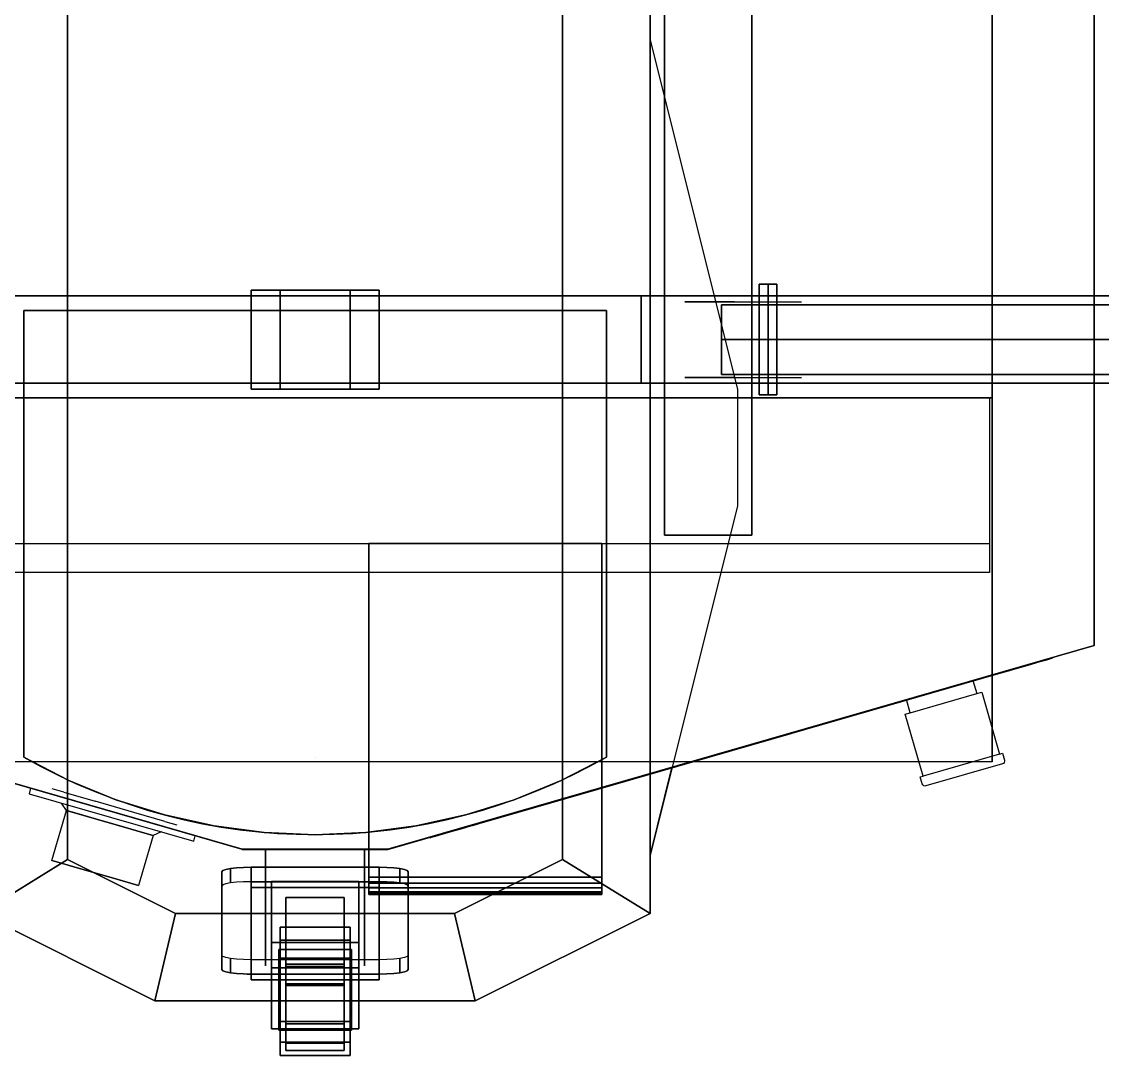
# Model space of a CAD drawing. Extents: x -1 to 971, y -1221 to 74.
# Drawn here: x 384.4 to 755.5, y -1220.8 to -865.8 of the extents above; entities that cross this region are included whole.
import ezdxf

# ---------------------------------------------------------------- set-up
doc = ezdxf.new("R2010")
doc.units = 0
for name, color, linetype in [('PQ_200_2D', 1, 'Continuous'), ('PQ_200_3D', 1, 'Continuous'), ('PQ_204_2D', 7, 'Continuous'), ('PQ_204_3D', 7, 'Continuous'), ('PQ_GREEN_3D', 3, 'Continuous'), ('PQ_WHITE_3D', 7, 'Continuous')]:
    doc.layers.add(name, color=color, linetype=linetype)

msp = doc.modelspace()

# ---------------------------------------------------------------- linework, layer by layer
at = {"layer": 'PQ_200_2D'}
for p, q in [((752.68, -960), (776.99, -960)), ((752.68, -990), (776.99, -990)), ((717.68, -1090.31), (717.68, -1108.65)), ((692.54, -1120), (614.83, -1120)), ((600.18, -1152.1), (607.69, -1122.06))]:
    msp.add_line(p, q, dxfattribs=at)
for points in [[(717.68, -50), (752.68, -50), (752.68, -960)], [(752.68, -990), (752.68, -1080), (510.18, -1150), (460.18, -1150), (217.68, -1080), (217.68, -990)], [(500.18, -1202.1), (540.18, -1202.1), (600.18, -1172.1), (600.18, -1152.1)], [(370.18, -1165.54), (370.18, -1172.1), (430.18, -1202.1), (470.18, -1202.1)], [(500.18, -1202.1), (500.18, -1211.66), (470.18, -1211.66), (470.18, -1202.1)], [(472.68, -1211.66), (472.68, -1212.14), (473.18, -1212.14), (473.18, -1220.78), (497.18, -1220.78), (497.18, -1212.14), (497.68, -1212.15), (497.68, -1211.66)]]:
    msp.add_lwpolyline(points, dxfattribs=at)
msp.add_lwpolyline([(711.05, -1092.02), (712.36, -1096.55), (714.04, -1096.06), (720.18, -1117.32), (721.19, -1117.03), (721.87, -1119.38, -0.414214), (721.15, -1120.68), (694.92, -1128.25, -0.414214), (693.62, -1127.53), (692.94, -1125.18), (693.95, -1124.89), (687.81, -1103.64), (689.49, -1103.15), (688.19, -1098.62)], format="xyb", dxfattribs=at)
at = {"layer": 'PQ_200_3D', "extrusion": (0, -1, 0)}
for centre in [(640.68, 2025.75, 956), (640.68, 2025.75, 994)]:
    msp.add_circle(centre, 3, dxfattribs=at)
at = {"layer": 'PQ_200_3D', "extrusion": (-1, 0, 0)}
msp.add_circle((975, 2025.75, -624.68), 12, dxfattribs=at)
at = {"layer": 'PQ_200_3D'}
msp.add_arc((485.18, -943.69, 1685), 201.26, 240.2076, 299.7924, dxfattribs=at)
for points in [[(252.68, -1120), (252.68, 0), (717.68, 0), (717.68, -1120)], [(252.68, -995, 65), (717.68, -995, 65), (717.68, 0, 65), (252.68, 0, 65)], [(717.68, -1120), (717.68, 0), (717.68, 0, 65), (717.68, -1120, 65)], [(752.68, -1080, 1685), (752.68, -50, 1685), (752.68, -50, 1945), (752.68, -1080, 1945)], [(600.18, -1152.1, 168.34), (600.18, -872.1, 168.34), (600.18, -872.1, 202.34), (600.18, -1152.1, 202.34)], [(630.18, -992.1, 202.34), (630.18, -1032.1, 202.34), (600.18, -1152.1, 202.34), (600.18, -872.1, 202.34)], [(630.18, -992.1, 168.34), (630.18, -1032.1, 168.34), (600.18, -1152.1, 168.34), (600.18, -872.1, 168.34)], [(385.18, -1118.35, 1685), (385.18, -965, 1685), (385.18, -965, 1635), (385.18, -1118.35, 1635)], [(385.18, -965, 1685), (585.18, -965, 1685), (585.18, -965, 1635), (385.18, -965, 1635)], [(585.18, -965, 1685), (585.18, -1118.35, 1685), (585.18, -1118.35, 1635), (585.18, -965, 1635)], [(252.68, -995, 65), (253.68, -995, 60), (716.68, -995, 60), (717.68, -995, 65)], [(253.68, -995, 60), (716.68, -995, 60), (716.68, -1055, 50), (253.68, -1055, 50)], [(217.68, -1080, 1685), (460.18, -1150, 1685), (460.18, -1150, 1945), (217.68, -1080, 1945)], [(752.68, -1080, 1685), (510.18, -1150, 1685), (510.18, -1150, 1945), (752.68, -1080, 1945)], [(460.18, -1150, 1685), (510.18, -1150, 1685), (510.18, -1150, 1945), (460.18, -1150, 1945)]]:
    msp.add_3dface(points, dxfattribs=at)
for points, invisible_edges in [([(217.68, -1080, 1945), (752.68, -1080, 1945), (752.68, -50, 1945), (217.68, -50, 1945)], 1), ([(217.68, -1080, 1685), (752.68, -1080, 1685), (752.68, -50, 1685), (217.68, -50, 1685)], 1), ([(638.08, -956, 2027.25), (637.68, -956, 2025.75), (637.68, -994, 2025.75), (638.08, -994, 2027.25)], 8), ([(637.68, -956, 2025.75), (638.08, -956, 2024.25), (638.08, -994, 2024.25), (637.68, -994, 2025.75)], 2), ([(639.18, -956, 2028.34), (638.08, -956, 2027.25), (638.08, -994, 2027.25), (639.18, -994, 2028.34)], 10), ([(638.08, -956, 2024.25), (639.18, -956, 2023.15), (639.18, -994, 2023.15), (638.08, -994, 2024.25)], 10), ([(640.68, -956, 2028.75), (639.18, -956, 2028.34), (639.18, -994, 2028.34), (640.68, -994, 2028.75)], 2), ([(639.18, -956, 2023.15), (640.68, -956, 2022.75), (640.68, -994, 2022.75), (639.18, -994, 2023.15)], 8), ([(642.18, -956, 2028.34), (640.68, -956, 2028.75), (640.68, -994, 2028.75), (642.18, -994, 2028.34)], 8), ([(640.68, -956, 2022.75), (642.18, -956, 2023.15), (642.18, -994, 2023.15), (640.68, -994, 2022.75)], 2), ([(643.27, -956, 2027.25), (642.18, -956, 2028.34), (642.18, -994, 2028.34), (643.27, -994, 2027.25)], 10), ([(642.18, -956, 2023.15), (643.27, -956, 2024.25), (643.27, -994, 2024.25), (642.18, -994, 2023.15)], 10), ([(643.68, -956, 2025.75), (643.27, -956, 2027.25), (643.27, -994, 2027.25), (643.68, -994, 2025.75)], 2), ([(643.27, -956, 2024.25), (643.68, -956, 2025.75), (643.68, -994, 2025.75), (643.27, -994, 2024.25)], 8), ([(638.08, -961, 2027.25), (637.68, -961, 2025.75), (640.68, -961, 2025.75)], 15), ([(637.68, -961, 2025.75), (638.08, -961, 2024.25), (640.68, -961, 2025.75)], 15), ([(639.18, -961, 2028.34), (638.08, -961, 2027.25), (640.68, -961, 2025.75)], 15), ([(638.08, -961, 2024.25), (639.18, -961, 2023.15), (640.68, -961, 2025.75)], 15), ([(640.68, -961, 2028.75), (639.18, -961, 2028.34), (640.68, -961, 2025.75)], 15), ([(639.18, -961, 2023.15), (640.68, -961, 2022.75), (640.68, -961, 2025.75)], 15), ([(643.68, -961, 2025.75), (643.27, -961, 2027.25), (640.68, -961, 2025.75)], 15), ([(643.27, -961, 2027.25), (642.18, -961, 2028.34), (640.68, -961, 2025.75)], 15), ([(642.18, -961, 2028.34), (640.68, -961, 2028.75), (640.68, -961, 2025.75)], 15), ([(640.68, -961, 2022.75), (642.18, -961, 2023.15), (640.68, -961, 2025.75)], 15), ([(642.18, -961, 2023.15), (643.27, -961, 2024.25), (640.68, -961, 2025.75)], 15), ([(643.27, -961, 2024.25), (643.68, -961, 2025.75), (640.68, -961, 2025.75)], 15), ([(612.18, -962, 1995), (652.18, -962, 1995), (652.18, -962, 2026.8), (629.18, -962, 2026.8)], 4), ([(624.68, -964.61, 2031.75), (624.68, -963, 2025.75), (624.68, -975, 2025.75)], 15), ([(624.68, -963, 2025.75), (624.68, -964.61, 2019.75), (624.68, -975, 2025.75)], 15), ([(624.68, -964.61, 2031.75), (624.68, -963, 2025.75), (758.28, -963, 2025.75), (758.28, -964.61, 2031.75)], 8), ([(624.68, -963, 2025.75), (624.68, -964.61, 2019.75), (758.28, -964.61, 2019.75), (758.28, -963, 2025.75)], 2), ([(624.68, -969, 2036.14), (624.68, -964.61, 2031.75), (624.68, -975, 2025.75)], 15), ([(624.68, -964.61, 2019.75), (624.68, -969, 2015.35), (624.68, -975, 2025.75)], 15), ([(624.68, -969, 2036.14), (624.68, -964.61, 2031.75), (758.28, -964.61, 2031.75), (758.28, -969, 2036.14)], 10), ([(624.68, -964.61, 2019.75), (624.68, -969, 2015.35), (758.28, -969, 2015.35), (758.28, -964.61, 2019.75)], 10), ([(629.18, -962, 2026.8), (631.71, -962, 2031.12), (640.68, -962, 2026.8)], 10), ([(631.71, -962, 2031.12), (635.77, -962, 2034.05), (640.68, -962, 2026.8)], 10), ([(635.77, -962, 2034.05), (640.68, -962, 2035.09), (640.68, -962, 2026.8)], 10), ([(640.68, -962, 2035.09), (645.58, -962, 2034.05), (640.68, -962, 2026.8)], 10), ([(645.58, -962, 2034.05), (649.64, -962, 2031.12), (640.68, -962, 2026.8)], 10), ([(649.64, -962, 2031.12), (652.18, -962, 2026.8), (640.68, -962, 2026.8)], 10), ([(385.18, -965, 1635), (585.18, -965, 1635), (585.18, -1118.35, 1635), (385.18, -1118.35, 1635)], 4), ([(638.08, -967, 2027.25), (637.68, -967, 2025.75), (640.68, -967, 2025.75)], 15), ([(637.68, -967, 2025.75), (638.08, -967, 2024.25), (640.68, -967, 2025.75)], 15), ([(639.18, -967, 2028.34), (638.08, -967, 2027.25), (640.68, -967, 2025.75)], 15), ([(638.08, -967, 2024.25), (639.18, -967, 2023.15), (640.68, -967, 2025.75)], 15), ([(640.68, -967, 2028.75), (639.18, -967, 2028.34), (640.68, -967, 2025.75)], 15), ([(639.18, -967, 2023.15), (640.68, -967, 2022.75), (640.68, -967, 2025.75)], 15), ([(643.68, -967, 2025.75), (643.27, -967, 2027.25), (640.68, -967, 2025.75)], 15), ([(643.27, -967, 2027.25), (642.18, -967, 2028.34), (640.68, -967, 2025.75)], 15), ([(642.18, -967, 2028.34), (640.68, -967, 2028.75), (640.68, -967, 2025.75)], 15), ([(640.68, -967, 2022.75), (642.18, -967, 2023.15), (640.68, -967, 2025.75)], 15), ([(642.18, -967, 2023.15), (643.27, -967, 2024.25), (640.68, -967, 2025.75)], 15), ([(643.27, -967, 2024.25), (643.68, -967, 2025.75), (640.68, -967, 2025.75)], 15), ([(624.68, -975, 2037.75), (624.68, -969, 2036.14), (624.68, -975, 2025.75)], 15), ([(624.68, -969, 2015.35), (624.68, -975, 2013.75), (624.68, -975, 2025.75)], 15), ([(624.68, -975, 2037.75), (624.68, -969, 2036.14), (758.28, -969, 2036.14), (758.28, -975, 2037.75)], 2), ([(624.68, -969, 2015.35), (624.68, -975, 2013.75), (758.28, -975, 2013.75), (758.28, -969, 2015.35)], 8), ([(624.68, -987, 2025.75), (624.68, -985.39, 2031.75), (624.68, -975, 2025.75)], 15), ([(624.68, -985.39, 2031.75), (624.68, -981, 2036.14), (624.68, -975, 2025.75)], 15), ([(624.68, -981, 2036.14), (624.68, -975, 2037.75), (624.68, -975, 2025.75)], 15), ([(624.68, -975, 2013.75), (624.68, -981, 2015.35), (624.68, -975, 2025.75)], 15), ([(624.68, -981, 2015.35), (624.68, -985.39, 2019.75), (624.68, -975, 2025.75)], 15), ([(624.68, -985.39, 2019.75), (624.68, -987, 2025.75), (624.68, -975, 2025.75)], 15), ([(624.68, -981, 2036.14), (624.68, -975, 2037.75), (758.28, -975, 2037.75), (758.28, -981, 2036.14)], 8), ([(624.68, -975, 2013.75), (624.68, -981, 2015.35), (758.28, -981, 2015.35), (758.28, -975, 2013.75)], 2), ([(624.68, -985.39, 2031.75), (624.68, -981, 2036.14), (758.28, -981, 2036.14), (758.28, -985.39, 2031.75)], 10), ([(624.68, -981, 2015.35), (624.68, -985.39, 2019.75), (758.28, -985.39, 2019.75), (758.28, -981, 2015.35)], 10), ([(624.68, -987, 2025.75), (624.68, -985.39, 2031.75), (758.28, -985.39, 2031.75), (758.28, -987, 2025.75)], 2), ([(624.68, -985.39, 2019.75), (624.68, -987, 2025.75), (758.28, -987, 2025.75), (758.28, -985.39, 2019.75)], 8), ([(612.18, -988, 1995), (652.18, -988, 1995), (652.18, -988, 2026.8), (629.18, -988, 2026.8)], 4), ([(629.18, -988, 2026.8), (631.71, -988, 2031.12), (640.68, -988, 2026.8)], 10), ([(631.71, -988, 2031.12), (635.77, -988, 2034.05), (640.68, -988, 2026.8)], 10), ([(635.77, -988, 2034.05), (640.68, -988, 2035.09), (640.68, -988, 2026.8)], 10), ([(640.68, -988, 2035.09), (645.58, -988, 2034.05), (640.68, -988, 2026.8)], 10), ([(645.58, -988, 2034.05), (649.64, -988, 2031.12), (640.68, -988, 2026.8)], 10), ([(649.64, -988, 2031.12), (652.18, -988, 2026.8), (640.68, -988, 2026.8)], 10), ([(253.68, -1045, 51.53), (253.68, -1045), (716.68, -1045), (716.68, -1045, 51.53)], 8), ([(217.68, -1080, 1945), (752.68, -1080, 1945), (510.18, -1150, 1945), (460.18, -1150, 1945)], 1), ([(217.68, -1080, 1685), (752.68, -1080, 1685), (510.18, -1150, 1685), (460.18, -1150, 1685)], 1), ([(720.35, -1089.54, 1919.83), (721.51, -1089.21, 1919.33), (731.11, -1086.43, 1932.99), (727.64, -1087.44, 1934.49)], 10), ([(721.51, -1089.21, 1785.67), (720.35, -1089.54, 1785.17), (727.64, -1087.44, 1770.51), (731.11, -1086.43, 1772.01)], 10), ([(721.51, -1089.21, 1919.33), (722.5, -1088.92, 1918.54), (734.1, -1085.57, 1930.61), (731.11, -1086.43, 1932.99)], 10), ([(722.5, -1088.92, 1786.46), (721.51, -1089.21, 1785.67), (731.11, -1086.43, 1772.01), (734.1, -1085.57, 1774.39)], 10), ([(722.5, -1088.92, 1918.54), (723.26, -1088.7, 1917.5), (736.39, -1084.91, 1927.5), (734.1, -1085.57, 1930.61)], 10), ([(723.26, -1088.7, 1787.5), (722.5, -1088.92, 1786.46), (734.1, -1085.57, 1774.39), (736.39, -1084.91, 1777.5)], 10), ([(723.26, -1088.7, 1917.5), (723.74, -1088.56, 1916.29), (737.83, -1084.49, 1923.88), (736.39, -1084.91, 1927.5)], 10), ([(723.74, -1088.56, 1788.71), (723.26, -1088.7, 1787.5), (736.39, -1084.91, 1777.5), (737.83, -1084.49, 1781.12)], 10), ([(723.74, -1088.56, 1916.29), (723.91, -1088.51, 1915), (738.32, -1084.35, 1920), (737.83, -1084.49, 1923.88)], 10), ([(723.91, -1088.51, 1790), (723.74, -1088.56, 1788.71), (737.83, -1084.49, 1781.12), (738.32, -1084.35, 1785)], 10), ([(723.91, -1088.51, 1790), (738.32, -1084.35, 1785), (738.32, -1084.35, 1920), (723.91, -1088.51, 1915)], 5), ([(539.05, -1141.87, 1935), (543.86, -1140.49, 1920), (719.1, -1089.9, 1920), (723.91, -1088.51, 1935)], 5), ([(539.05, -1141.87, 1770), (543.86, -1140.49, 1785), (719.1, -1089.9, 1785), (723.91, -1088.51, 1770)], 5), ([(719.1, -1089.9, 1920), (720.35, -1089.54, 1919.83), (727.64, -1087.44, 1934.49), (723.91, -1088.51, 1935)], 10), ([(720.35, -1089.54, 1785.17), (719.1, -1089.9, 1785), (723.91, -1088.51, 1770), (727.64, -1087.44, 1770.51)], 10), ([(400.67, -1126.36, 1685), (385.18, -1118.35, 1685), (385.18, -1118.35, 1635), (400.67, -1126.36, 1635)], 8), ([(385.18, -1118.35, 1635), (400.67, -1126.36, 1635), (485.18, -1118.35, 1635)], 10), ([(400.67, -1126.36, 1635), (416.79, -1133.01, 1635), (485.18, -1118.35, 1635)], 10), ([(416.79, -1133.01, 1635), (433.43, -1138.22, 1635), (485.18, -1118.35, 1635)], 10), ([(433.43, -1138.22, 1635), (450.46, -1141.98, 1635), (485.18, -1118.35, 1635)], 10), ([(450.46, -1141.98, 1635), (467.75, -1144.24, 1635), (485.18, -1118.35, 1635)], 10), ([(467.75, -1144.24, 1635), (485.18, -1145, 1635), (485.18, -1118.35, 1635)], 10), ([(485.18, -1145, 1635), (502.6, -1144.24, 1635), (485.18, -1118.35, 1635)], 10), ([(502.6, -1144.24, 1635), (519.89, -1141.98, 1635), (485.18, -1118.35, 1635)], 10), ([(519.89, -1141.98, 1635), (536.92, -1138.22, 1635), (485.18, -1118.35, 1635)], 10), ([(536.92, -1138.22, 1635), (553.56, -1133.01, 1635), (485.18, -1118.35, 1635)], 10), ([(553.56, -1133.01, 1635), (569.69, -1126.36, 1635), (485.18, -1118.35, 1635)], 10), ([(569.69, -1126.36, 1635), (585.18, -1118.35, 1635), (485.18, -1118.35, 1635)], 10), ([(585.18, -1118.35, 1685), (569.69, -1126.36, 1685), (569.69, -1126.36, 1635), (585.18, -1118.35, 1635)], 2), ([(416.79, -1133.01, 1685), (400.67, -1126.36, 1685), (400.67, -1126.36, 1635), (416.79, -1133.01, 1635)], 10), ([(569.69, -1126.36, 1685), (553.56, -1133.01, 1685), (553.56, -1133.01, 1635), (569.69, -1126.36, 1635)], 10), ([(433.43, -1138.22, 1685), (416.79, -1133.01, 1685), (416.79, -1133.01, 1635), (433.43, -1138.22, 1635)], 10), ([(553.56, -1133.01, 1685), (536.92, -1138.22, 1685), (536.92, -1138.22, 1635), (553.56, -1133.01, 1635)], 10), ([(450.46, -1141.98, 1685), (433.43, -1138.22, 1685), (433.43, -1138.22, 1635), (450.46, -1141.98, 1635)], 10), ([(536.92, -1138.22, 1685), (519.89, -1141.98, 1685), (519.89, -1141.98, 1635), (536.92, -1138.22, 1635)], 10), ([(467.75, -1144.24, 1685), (450.46, -1141.98, 1685), (450.46, -1141.98, 1635), (467.75, -1144.24, 1635)], 10), ([(519.89, -1141.98, 1685), (502.6, -1144.24, 1685), (502.6, -1144.24, 1635), (519.89, -1141.98, 1635)], 10), ([(525.13, -1145.89, 1923.88), (524.64, -1146.03, 1920), (539.05, -1141.87, 1915), (539.22, -1141.82, 1916.29)], 10), ([(539.22, -1141.82, 1788.71), (539.05, -1141.87, 1790), (524.64, -1146.03, 1785), (525.13, -1145.89, 1781.12)], 10), ([(524.64, -1146.03, 1785), (539.05, -1141.87, 1790), (539.05, -1141.87, 1915), (524.64, -1146.03, 1920)], 5), ([(526.57, -1145.47, 1927.5), (525.13, -1145.89, 1923.88), (539.22, -1141.82, 1916.29), (539.7, -1141.69, 1917.5)], 10), ([(539.7, -1141.69, 1787.5), (539.22, -1141.82, 1788.71), (525.13, -1145.89, 1781.12), (526.57, -1145.47, 1777.5)], 10), ([(528.86, -1144.81, 1930.61), (526.57, -1145.47, 1927.5), (539.7, -1141.69, 1917.5), (540.46, -1141.47, 1918.54)], 10), ([(540.46, -1141.47, 1786.46), (539.7, -1141.69, 1787.5), (526.57, -1145.47, 1777.5), (528.86, -1144.81, 1774.39)], 10), ([(531.85, -1143.95, 1932.99), (528.86, -1144.81, 1930.61), (540.46, -1141.47, 1918.54), (541.46, -1141.18, 1919.33)], 10), ([(541.46, -1141.18, 1785.67), (540.46, -1141.47, 1786.46), (528.86, -1144.81, 1774.39), (531.85, -1143.95, 1772.01)], 10), ([(535.32, -1142.95, 1934.49), (531.85, -1143.95, 1932.99), (541.46, -1141.18, 1919.33), (542.62, -1140.84, 1919.83)], 10), ([(542.62, -1140.84, 1785.17), (541.46, -1141.18, 1785.67), (531.85, -1143.95, 1772.01), (535.32, -1142.95, 1770.51)], 10), ([(539.05, -1141.87, 1935), (535.32, -1142.95, 1934.49), (542.62, -1140.84, 1919.83), (543.86, -1140.49, 1920)], 10), ([(543.86, -1140.49, 1785), (542.62, -1140.84, 1785.17), (535.32, -1142.95, 1770.51), (539.05, -1141.87, 1770)], 10), ([(485.18, -1145, 1685), (467.75, -1144.24, 1685), (467.75, -1144.24, 1635), (485.18, -1145, 1635)], 2), ([(502.6, -1144.24, 1685), (485.18, -1145, 1685), (485.18, -1145, 1635), (502.6, -1144.24, 1635)], 8), ([(468.18, -1150, 1896), (468.18, -1150, 1920), (468.18, -1178, 1920), (468.18, -1178, 1896)], 4), ([(468.18, -1150, 1698), (468.18, -1150, 1722), (468.18, -1178, 1722), (468.18, -1178, 1698)], 4), ([(502.18, -1150, 1896), (502.18, -1150, 1920), (502.18, -1178, 1920), (502.18, -1178, 1896)], 4), ([(502.18, -1150, 1698), (502.18, -1150, 1722), (502.18, -1178, 1722), (502.18, -1178, 1698)], 4), ([(468.18, -1178, 1920), (468.18, -1184, 1918.39), (468.18, -1178, 1908)], 10), ([(468.18, -1184, 1918.39), (468.18, -1188.39, 1914), (468.18, -1178, 1908)], 10), ([(468.18, -1188.39, 1914), (468.18, -1190, 1908), (468.18, -1178, 1908)], 10), ([(468.18, -1190, 1908), (468.18, -1188.39, 1902), (468.18, -1178, 1908)], 10), ([(468.18, -1188.39, 1902), (468.18, -1184, 1897.61), (468.18, -1178, 1908)], 10), ([(468.18, -1184, 1897.61), (468.18, -1178, 1896), (468.18, -1178, 1908)], 10), ([(468.18, -1178, 1722), (468.18, -1184, 1720.39), (468.18, -1178, 1710)], 10), ([(468.18, -1184, 1720.39), (468.18, -1188.39, 1716), (468.18, -1178, 1710)], 10), ([(468.18, -1188.39, 1716), (468.18, -1190, 1710), (468.18, -1178, 1710)], 10), ([(468.18, -1190, 1710), (468.18, -1188.39, 1704), (468.18, -1178, 1710)], 10), ([(468.18, -1188.39, 1704), (468.18, -1184, 1699.61), (468.18, -1178, 1710)], 10), ([(468.18, -1184, 1699.61), (468.18, -1178, 1698), (468.18, -1178, 1710)], 10), ([(502.18, -1178, 1920), (502.18, -1184, 1918.39), (502.18, -1178, 1908)], 10), ([(502.18, -1184, 1918.39), (502.18, -1188.39, 1914), (502.18, -1178, 1908)], 10), ([(502.18, -1188.39, 1914), (502.18, -1190, 1908), (502.18, -1178, 1908)], 10), ([(502.18, -1190, 1908), (502.18, -1188.39, 1902), (502.18, -1178, 1908)], 10), ([(502.18, -1188.39, 1902), (502.18, -1184, 1897.61), (502.18, -1178, 1908)], 10), ([(502.18, -1184, 1897.61), (502.18, -1178, 1896), (502.18, -1178, 1908)], 10), ([(502.18, -1178, 1722), (502.18, -1184, 1720.39), (502.18, -1178, 1710)], 10), ([(502.18, -1184, 1720.39), (502.18, -1188.39, 1716), (502.18, -1178, 1710)], 10), ([(502.18, -1188.39, 1716), (502.18, -1190, 1710), (502.18, -1178, 1710)], 10), ([(502.18, -1190, 1710), (502.18, -1188.39, 1704), (502.18, -1178, 1710)], 10), ([(502.18, -1188.39, 1704), (502.18, -1184, 1699.61), (502.18, -1178, 1710)], 10), ([(502.18, -1184, 1699.61), (502.18, -1178, 1698), (502.18, -1178, 1710)], 10)]:
    msp.add_3dface(points, dxfattribs=dict(at, invisible_edges=invisible_edges))
at = {"layer": 'PQ_204_2D'}
for p, q in [((463.18, -960), (332.68, -960)), ((497.18, -960), (637.68, -960)), ((597.18, -960), (597.18, -990)), ((643.68, -960), (752.68, -960)), ((463.18, -990), (332.68, -990)), ((497.18, -990), (637.68, -990)), ((643.68, -990), (752.68, -990)), ((689.49, -1103.15), (712.36, -1096.55)), ((720.18, -1117.32), (693.95, -1124.89)), ((600.18, -1152.1), (600.18, -1124.02)), ((570.18, -1153.56), (570.18, -1132.89)), ((399.81, -1136.7), (429.57, -1145.29)), ((468.18, -1190), (468.18, -1150)), ((502.18, -1150.1), (502.18, -1190)), ((533.09, -1172.1), (570.18, -1153.56)), ((409.73, -1158.16), (437.26, -1172.1)), ((517.18, -1165.54), (546.22, -1165.54)), ((437.26, -1172.1), (453.18, -1172.05)), ((517.18, -1172.05), (533.09, -1172.1)), ((470.18, -1190.74), (500.18, -1190.74))]:
    msp.add_line(p, q, dxfattribs=at)
for points in [[(643.68, -963), (643.68, -956), (637.68, -956), (637.68, -963)], [(497.18, -958), (507.18, -958), (507.18, -960)], [(497.18, -992), (507.18, -992), (507.18, -990)], [(637.68, -987), (637.68, -994), (643.68, -994), (643.68, -987)], [(387.52, -1129.03), (386.97, -1130.95), (443.5, -1147.27), (444.05, -1145.35)], [(432.33, -1144.04), (429.57, -1145.29), (424.61, -1162.45), (394.85, -1153.86), (399.81, -1136.7), (398.13, -1134.17)], [(468.18, -1156.19), (463.18, -1156.19), (460.59, -1156.24), (458.18, -1156.39), (456.11, -1156.63), (454.52, -1156.94), (453.52, -1157.31), (453.18, -1157.7), (453.18, -1191.34), (453.52, -1191.74), (454.52, -1192.1), (456.11, -1192.41), (458.18, -1192.65), (460.59, -1192.8), (461.88, -1192.83), (463.18, -1192.86)], [(463.18, -1156.19), (463.18, -1194.83), (470.18, -1194.83)], [(507.18, -1156.19), (507.18, -1194.83), (500.18, -1194.83)], [(502.18, -1156.19), (507.18, -1156.19), (509.76, -1156.24), (512.18, -1156.39), (514.25, -1156.63), (515.84, -1156.94), (516.84, -1157.31), (517.18, -1157.7), (517.18, -1191.34), (516.84, -1191.74), (515.84, -1192.1), (514.25, -1192.41), (512.18, -1192.65), (509.76, -1192.8), (508.47, -1192.83), (507.18, -1192.86)], [(470.18, -1202.1), (470.18, -1161.08), (500.18, -1161.08), (500.18, -1202.1)]]:
    msp.add_lwpolyline(points, dxfattribs=at)
for points in [[(463.18, -958), (497.18, -958), (497.18, -992), (463.18, -992)], [(624.68, -963), (758.28, -963), (758.28, -987), (624.68, -987)]]:
    msp.add_lwpolyline(points, close=True, dxfattribs=at)
at = {"layer": 'PQ_204_3D', "extrusion": (0.277336, -0.960773, 0)}
for p, q in [((612.24, -1120.64, 1685), (612.24, -1120.64, 1720)), ((510.2, -1150.1, 1735), (597.83, -1124.8, 1735))]:
    msp.add_line(p, q, dxfattribs=at)
at = {"layer": 'PQ_204_3D', "extrusion": (-0.277336, -0.960773, 0)}
for p, q in [((460.15, -1150.1, 1735), (372.53, -1124.8, 1735)), ((460.18, -1150.1, 1735), (510.18, -1150.1, 1735))]:
    msp.add_line(p, q, dxfattribs=at)
at = {"layer": 'PQ_204_3D', "extrusion": (0.277336, -0.960773, 4.902e-15)}
msp.add_arc((262.43, 1720, 1246.48), 15, 0, 90, dxfattribs=at)
at = {"layer": 'PQ_204_3D'}
for points in [[(503.68, -1161.66, 23.92), (503.68, -1045, 49.45), (583.68, -1045, 49.45), (583.68, -1161.66, 23.92)], [(503.68, -1045, 49.45), (503.68, -1045, 19.59), (583.68, -1045, 19.59), (583.68, -1045, 49.45)], [(503.68, -1045, 19.59), (503.68, -1159.54, 8.51), (583.68, -1159.54, 8.51), (583.68, -1045, 19.59)], [(503.68, -1165, 13), (503.68, -1165.54, 18.56), (583.68, -1165.54, 18.56), (583.68, -1165, 13)]]:
    msp.add_3dface(points, dxfattribs=at)
for points, invisible_edges in [([(503.68, -1045, 49.45), (503.68, -1045, 19.59), (503.68, -1159.54, 8.51), (503.68, -1161.66, 23.92)], 4), ([(583.68, -1045, 49.45), (583.68, -1045, 19.59), (583.68, -1159.54, 8.51), (583.68, -1161.66, 23.92)], 4), ([(394.87, -1129.24, 1828.82), (399.81, -1136.7, 1828.82), (402.65, -1137.52, 1819.71), (398.96, -1130.42, 1815.71)], 5), ([(402.65, -1137.52, 1837.92), (398.96, -1130.42, 1841.93), (394.87, -1129.24, 1828.82), (399.81, -1136.7, 1828.82)], 5), ([(402.65, -1137.52, 1819.71), (398.96, -1130.42, 1815.71), (409.67, -1133.51, 1807.61), (410.09, -1139.67, 1814.09)], 5), ([(409.67, -1133.51, 1850.03), (410.09, -1139.67, 1843.55), (402.65, -1137.52, 1837.92), (398.96, -1130.42, 1841.93)], 5), ([(409.67, -1133.51, 1807.61), (410.09, -1139.67, 1814.09), (419.29, -1142.32, 1814.09), (422.92, -1137.34, 1807.61)], 5), ([(409.67, -1133.51, 1850.03), (422.92, -1137.34, 1850.03), (419.29, -1142.32, 1843.55), (410.09, -1139.67, 1843.55)], 11), ([(399.81, -1136.7, 1828.82), (394.85, -1153.86, 1828.82), (397.7, -1154.68, 1819.71), (402.65, -1137.52, 1819.71)], 5), ([(397.7, -1154.68, 1837.92), (402.65, -1137.52, 1837.92), (399.81, -1136.7, 1828.82), (394.85, -1153.86, 1828.82)], 5), ([(397.7, -1154.68, 1819.71), (402.65, -1137.52, 1819.71), (410.09, -1139.67, 1814.09), (405.14, -1156.83, 1814.09)], 5), ([(410.09, -1139.67, 1843.55), (405.14, -1156.83, 1843.55), (397.7, -1154.68, 1837.92), (402.65, -1137.52, 1837.92)], 5), ([(399.81, -1136.7, 1828.82), (410.09, -1139.67, 1814.09), (402.65, -1137.52, 1819.71), (399.81, -1136.7, 1828.82)], 9), ([(419.29, -1142.32, 1814.09), (402.65, -1137.52, 1837.92), (399.81, -1136.7, 1828.82), (410.09, -1139.67, 1814.09)], 5), ([(410.09, -1139.67, 1843.55), (426.73, -1144.47, 1819.71), (419.29, -1142.32, 1814.09), (402.65, -1137.52, 1837.92)], 5), ([(426.73, -1144.47, 1819.71), (433.63, -1140.43, 1815.71), (422.92, -1137.34, 1807.61), (419.29, -1142.32, 1814.09)], 5), ([(422.92, -1137.34, 1850.03), (419.29, -1142.32, 1843.55), (426.73, -1144.47, 1837.92), (433.63, -1140.43, 1841.93)], 5), ([(410.09, -1139.67, 1814.09), (405.14, -1156.83, 1814.09), (414.33, -1159.49, 1814.09), (419.29, -1142.32, 1814.09)], 5), ([(410.09, -1139.67, 1843.55), (419.29, -1142.32, 1843.55), (414.33, -1159.49, 1843.55), (405.14, -1156.83, 1843.55)], 10), ([(410.09, -1139.67, 1843.55), (419.29, -1142.32, 1843.55), (429.57, -1145.29, 1828.82), (426.73, -1144.47, 1819.71)], 10), ([(421.77, -1161.63, 1819.71), (426.73, -1144.47, 1819.71), (419.29, -1142.32, 1814.09), (414.33, -1159.49, 1814.09)], 5), ([(419.29, -1142.32, 1843.55), (414.33, -1159.49, 1843.55), (421.77, -1161.63, 1837.92), (426.73, -1144.47, 1837.92)], 5), ([(419.29, -1142.32, 1843.55), (426.73, -1144.47, 1837.92), (429.57, -1145.29, 1828.82)], 12), ([(437.72, -1141.61, 1828.82), (429.57, -1145.29, 1828.82), (426.73, -1144.47, 1819.71), (433.63, -1140.43, 1815.71)], 5), ([(426.73, -1144.47, 1837.92), (433.63, -1140.43, 1841.93), (437.72, -1141.61, 1828.82), (429.57, -1145.29, 1828.82)], 5), ([(429.57, -1145.29, 1828.82), (424.61, -1162.45, 1828.82), (421.77, -1161.63, 1819.71), (426.73, -1144.47, 1819.71)], 5), ([(421.77, -1161.63, 1837.92), (426.73, -1144.47, 1837.92), (429.57, -1145.29, 1828.82), (424.61, -1162.45, 1828.82)], 5), ([(394.85, -1153.86, 1828.82), (405.14, -1156.83, 1814.09), (397.7, -1154.68, 1819.71), (394.85, -1153.86, 1828.82)], 9), ([(414.33, -1159.49, 1814.09), (397.7, -1154.68, 1837.92), (394.85, -1153.86, 1828.82), (405.14, -1156.83, 1814.09)], 5), ([(405.14, -1156.83, 1843.55), (421.77, -1161.63, 1819.71), (414.33, -1159.49, 1814.09), (397.7, -1154.68, 1837.92)], 5), ([(405.14, -1156.83, 1843.55), (414.33, -1159.49, 1843.55), (424.61, -1162.45, 1828.82), (421.77, -1161.63, 1819.71)], 10), ([(414.33, -1159.49, 1843.55), (421.77, -1161.63, 1837.92), (424.61, -1162.45, 1828.82)], 12), ([(503.68, -1159.54, 8.51), (503.68, -1160.85, 8.55), (583.68, -1160.85, 8.55), (583.68, -1159.54, 8.51)], 2), ([(503.68, -1161.66, 23.92), (503.68, -1162.79, 23.52), (503.68, -1160.85, 8.55), (503.68, -1159.54, 8.51)], 10), ([(503.68, -1160.85, 8.55), (503.68, -1162.09, 8.93), (583.68, -1162.09, 8.93), (583.68, -1160.85, 8.55)], 10), ([(503.68, -1162.79, 23.52), (503.68, -1163.79, 22.86), (503.68, -1162.09, 8.93), (503.68, -1160.85, 8.55)], 10), ([(583.68, -1161.66, 23.92), (583.68, -1162.79, 23.52), (583.68, -1160.85, 8.55), (583.68, -1159.54, 8.51)], 10), ([(583.68, -1162.79, 23.52), (583.68, -1163.79, 22.86), (583.68, -1162.09, 8.93), (583.68, -1160.85, 8.55)], 10), ([(503.68, -1162.79, 23.52), (503.68, -1161.66, 23.92), (583.68, -1161.66, 23.92), (583.68, -1162.79, 23.52)], 8), ([(503.68, -1162.09, 8.93), (503.68, -1163.2, 9.62), (583.68, -1163.2, 9.62), (583.68, -1162.09, 8.93)], 8), ([(503.68, -1163.79, 22.86), (503.68, -1164.61, 21.97), (503.68, -1163.2, 9.62), (503.68, -1162.09, 8.93)], 10), ([(503.68, -1163.79, 22.86), (503.68, -1162.79, 23.52), (583.68, -1162.79, 23.52), (583.68, -1163.79, 22.86)], 10), ([(503.68, -1163.2, 9.62), (503.68, -1164.09, 10.58), (583.68, -1164.09, 10.58), (583.68, -1163.2, 9.62)], 2), ([(503.68, -1164.61, 21.97), (503.68, -1165.19, 20.92), (503.68, -1164.09, 10.58), (503.68, -1163.2, 9.62)], 10), ([(503.68, -1164.61, 21.97), (503.68, -1163.79, 22.86), (583.68, -1163.79, 22.86), (583.68, -1164.61, 21.97)], 2), ([(503.68, -1164.09, 10.58), (503.68, -1164.71, 11.73), (583.68, -1164.71, 11.73), (583.68, -1164.09, 10.58)], 10), ([(503.68, -1165.19, 20.92), (503.68, -1165.51, 19.76), (503.68, -1164.71, 11.73), (503.68, -1164.09, 10.58)], 10), ([(503.68, -1165.19, 20.92), (503.68, -1164.61, 21.97), (583.68, -1164.61, 21.97), (583.68, -1165.19, 20.92)], 8), ([(503.68, -1164.71, 11.73), (503.68, -1165, 13), (583.68, -1165, 13), (583.68, -1164.71, 11.73)], 8), ([(503.68, -1165.51, 19.76), (503.68, -1165.54, 18.56), (503.68, -1165, 13), (503.68, -1164.71, 11.73)], 8), ([(583.68, -1163.79, 22.86), (583.68, -1164.61, 21.97), (583.68, -1163.2, 9.62), (583.68, -1162.09, 8.93)], 10), ([(583.68, -1164.61, 21.97), (583.68, -1165.19, 20.92), (583.68, -1164.09, 10.58), (583.68, -1163.2, 9.62)], 10), ([(583.68, -1165.19, 20.92), (583.68, -1165.51, 19.76), (583.68, -1164.71, 11.73), (583.68, -1164.09, 10.58)], 10), ([(583.68, -1165.51, 19.76), (583.68, -1165.54, 18.56), (583.68, -1165, 13), (583.68, -1164.71, 11.73)], 8), ([(503.68, -1165.51, 19.76), (503.68, -1165.19, 20.92), (583.68, -1165.19, 20.92), (583.68, -1165.51, 19.76)], 10), ([(503.68, -1165.54, 18.56), (503.68, -1165.51, 19.76), (583.68, -1165.51, 19.76), (583.68, -1165.54, 18.56)], 2)]:
    msp.add_3dface(points, dxfattribs=dict(at, invisible_edges=invisible_edges))
at = {"layer": 'PQ_GREEN_3D'}
msp.add_3dface([(552.52, -1137.98, 1913.45), (648.6, -1110.25, 1913.45), (648.6, -1110.25, 1883.45), (552.52, -1137.98, 1883.45)], dxfattribs=at)
at = {"layer": 'PQ_WHITE_3D'}
for points, invisible_edges in [([(543.83, -1140.39, 1920), (719.08, -1089.8, 1920), (719.08, -1089.8, 1785), (543.83, -1140.39, 1785)], 10), ([(719.08, -1089.8, 1785), (720.32, -1089.44, 1785.17), (720.32, -1089.44, 1919.83), (719.08, -1089.8, 1920)], 10), ([(720.32, -1089.44, 1785.17), (721.48, -1089.11, 1785.67), (721.48, -1089.11, 1919.33), (720.32, -1089.44, 1919.83)], 10), ([(721.48, -1089.11, 1785.67), (722.47, -1088.82, 1786.46), (722.47, -1088.82, 1918.54), (721.48, -1089.11, 1919.33)], 10), ([(722.47, -1088.82, 1786.46), (723.24, -1088.6, 1787.5), (723.24, -1088.6, 1917.5), (722.47, -1088.82, 1918.54)], 10), ([(723.24, -1088.6, 1787.5), (723.72, -1088.46, 1788.71), (723.72, -1088.46, 1916.29), (723.24, -1088.6, 1917.5)], 10), ([(723.72, -1088.46, 1788.71), (723.88, -1088.42, 1790), (723.88, -1088.42, 1915), (723.72, -1088.46, 1916.29)], 8), ([(539.19, -1141.73, 1916.29), (539.03, -1141.78, 1915), (539.03, -1141.78, 1790), (539.19, -1141.73, 1788.71)], 8), ([(539.67, -1141.59, 1917.5), (539.19, -1141.73, 1916.29), (539.19, -1141.73, 1788.71), (539.67, -1141.59, 1787.5)], 10), ([(540.43, -1141.37, 1918.54), (539.67, -1141.59, 1917.5), (539.67, -1141.59, 1787.5), (540.43, -1141.37, 1786.46)], 10), ([(541.43, -1141.08, 1919.33), (540.43, -1141.37, 1918.54), (540.43, -1141.37, 1786.46), (541.43, -1141.08, 1785.67)], 10), ([(542.59, -1140.75, 1919.83), (541.43, -1141.08, 1919.33), (541.43, -1141.08, 1785.67), (542.59, -1140.75, 1785.17)], 10), ([(543.83, -1140.39, 1920), (542.59, -1140.75, 1919.83), (542.59, -1140.75, 1785.17), (543.83, -1140.39, 1785)], 10), ([(453.52, -1157.31, 1633.58), (453.18, -1157.7, 1631.03), (517.18, -1157.7, 1631.03), (516.84, -1157.31, 1633.58)], 10), ([(453.18, -1157.7, 1631.03), (453.52, -1157.31, 1633.58), (453.52, -1162.25, 1634.34), (453.18, -1162.64, 1631.78)], 2), ([(454.52, -1156.94, 1635.97), (453.52, -1157.31, 1633.58), (516.84, -1157.31, 1633.58), (515.84, -1156.94, 1635.97)], 10), ([(453.52, -1157.31, 1633.58), (454.52, -1156.94, 1635.97), (454.52, -1161.89, 1636.72), (453.52, -1162.25, 1634.34)], 10), ([(456.11, -1156.63, 1638.02), (454.52, -1156.94, 1635.97), (515.84, -1156.94, 1635.97), (514.25, -1156.63, 1638.02)], 10), ([(454.52, -1156.94, 1635.97), (456.11, -1156.63, 1638.02), (456.11, -1161.57, 1638.77), (454.52, -1161.89, 1636.72)], 8), ([(458.18, -1156.39, 1639.59), (456.11, -1156.63, 1638.02), (514.25, -1156.63, 1638.02), (512.18, -1156.39, 1639.59)], 10), ([(456.11, -1156.63, 1638.02), (458.18, -1156.39, 1639.59), (458.18, -1161.33, 1640.34), (456.11, -1161.57, 1638.77)], 2), ([(460.59, -1156.24, 1640.57), (458.18, -1156.39, 1639.59), (512.18, -1156.39, 1639.59), (509.76, -1156.24, 1640.57)], 10), ([(458.18, -1156.39, 1639.59), (460.59, -1156.24, 1640.57), (460.59, -1161.18, 1641.33), (458.18, -1161.33, 1640.34)], 10), ([(463.18, -1156.19, 1640.91), (460.59, -1156.24, 1640.57), (509.76, -1156.24, 1640.57), (507.18, -1156.19, 1640.91)], 2), ([(460.59, -1156.24, 1640.57), (463.18, -1156.19, 1640.91), (463.18, -1161.13, 1641.67), (460.59, -1161.18, 1641.33)], 8), ([(507.18, -1156.19, 1640.91), (509.76, -1156.24, 1640.57), (509.76, -1161.18, 1641.33), (507.18, -1161.13, 1641.67)], 2), ([(509.76, -1156.24, 1640.57), (512.18, -1156.39, 1639.59), (512.18, -1161.33, 1640.34), (509.76, -1161.18, 1641.33)], 10), ([(512.18, -1156.39, 1639.59), (514.25, -1156.63, 1638.02), (514.25, -1161.57, 1638.77), (512.18, -1161.33, 1640.34)], 8), ([(514.25, -1156.63, 1638.02), (515.84, -1156.94, 1635.97), (515.84, -1161.89, 1636.72), (514.25, -1161.57, 1638.77)], 2), ([(515.84, -1156.94, 1635.97), (516.84, -1157.31, 1633.58), (516.84, -1162.25, 1634.34), (515.84, -1161.89, 1636.72)], 10), ([(516.84, -1157.31, 1633.58), (517.18, -1157.7, 1631.03), (517.18, -1162.64, 1631.78), (516.84, -1162.25, 1634.34)], 8), ([(453.18, -1186.4, 1443.21), (517.18, -1186.4, 1443.21), (517.18, -1157.7, 1631.03), (453.18, -1157.7, 1631.03)], 5), ([(458.18, -1161.33, 1640.34), (456.11, -1161.57, 1638.77), (514.25, -1161.57, 1638.77), (512.18, -1161.33, 1640.34)], 10), ([(460.59, -1161.18, 1641.33), (458.18, -1161.33, 1640.34), (512.18, -1161.33, 1640.34), (509.76, -1161.18, 1641.33)], 10), ([(463.18, -1161.13, 1641.67), (460.59, -1161.18, 1641.33), (509.76, -1161.18, 1641.33), (507.18, -1161.13, 1641.67)], 2), ([(453.52, -1162.25, 1634.34), (453.18, -1162.64, 1631.78), (517.18, -1162.64, 1631.78), (516.84, -1162.25, 1634.34)], 10), ([(453.18, -1191.34, 1443.96), (517.18, -1191.34, 1443.96), (517.18, -1162.64, 1631.78), (453.18, -1162.64, 1631.78)], 5), ([(454.52, -1161.89, 1636.72), (453.52, -1162.25, 1634.34), (516.84, -1162.25, 1634.34), (515.84, -1161.89, 1636.72)], 10), ([(456.11, -1161.57, 1638.77), (454.52, -1161.89, 1636.72), (515.84, -1161.89, 1636.72), (514.25, -1161.57, 1638.77)], 10), ([(453.52, -1186.79, 1440.65), (453.18, -1186.4, 1443.21), (517.18, -1186.4, 1443.21), (516.84, -1186.79, 1440.65)], 10), ([(453.52, -1186.79, 1440.65), (453.18, -1186.4, 1443.21), (453.18, -1191.34, 1443.96), (453.52, -1191.74, 1441.4)], 8), ([(454.52, -1187.16, 1438.26), (453.52, -1186.79, 1440.65), (516.84, -1186.79, 1440.65), (515.84, -1187.16, 1438.26)], 10), ([(454.52, -1187.16, 1438.26), (453.52, -1186.79, 1440.65), (453.52, -1191.74, 1441.4), (454.52, -1192.1, 1439.02)], 10), ([(456.11, -1187.47, 1436.22), (454.52, -1187.16, 1438.26), (515.84, -1187.16, 1438.26), (514.25, -1187.47, 1436.22)], 10), ([(456.11, -1187.47, 1436.22), (454.52, -1187.16, 1438.26), (454.52, -1192.1, 1439.02), (456.11, -1192.41, 1436.97)], 2), ([(515.84, -1187.16, 1438.26), (514.25, -1187.47, 1436.22), (514.25, -1192.41, 1436.97), (515.84, -1192.1, 1439.02)], 8), ([(516.84, -1186.79, 1440.65), (515.84, -1187.16, 1438.26), (515.84, -1192.1, 1439.02), (516.84, -1191.74, 1441.4)], 10), ([(517.18, -1186.4, 1443.21), (516.84, -1186.79, 1440.65), (516.84, -1191.74, 1441.4), (517.18, -1191.34, 1443.96)], 2), ([(458.18, -1187.71, 1434.65), (456.11, -1187.47, 1436.22), (514.25, -1187.47, 1436.22), (512.18, -1187.71, 1434.65)], 10), ([(458.18, -1187.71, 1434.65), (456.11, -1187.47, 1436.22), (456.11, -1192.41, 1436.97), (458.18, -1192.65, 1435.4)], 8), ([(460.59, -1187.86, 1433.66), (458.18, -1187.71, 1434.65), (512.18, -1187.71, 1434.65), (509.76, -1187.86, 1433.66)], 10), ([(460.59, -1187.86, 1433.66), (458.18, -1187.71, 1434.65), (458.18, -1192.65, 1435.4), (460.59, -1192.8, 1434.41)], 10), ([(463.18, -1187.91, 1433.32), (460.59, -1187.86, 1433.66), (509.76, -1187.86, 1433.66), (507.18, -1187.91, 1433.32)], 2), ([(463.18, -1187.91, 1433.32), (460.59, -1187.86, 1433.66), (460.59, -1192.8, 1434.41), (463.18, -1192.86, 1434.08)], 2), ([(509.76, -1187.86, 1433.66), (507.18, -1187.91, 1433.32), (507.18, -1192.86, 1434.08), (509.76, -1192.8, 1434.41)], 8), ([(512.18, -1187.71, 1434.65), (509.76, -1187.86, 1433.66), (509.76, -1192.8, 1434.41), (512.18, -1192.65, 1435.4)], 10), ([(514.25, -1187.47, 1436.22), (512.18, -1187.71, 1434.65), (512.18, -1192.65, 1435.4), (514.25, -1192.41, 1436.97)], 2), ([(453.52, -1191.74, 1441.4), (453.18, -1191.34, 1443.96), (517.18, -1191.34, 1443.96), (516.84, -1191.74, 1441.4)], 10), ([(454.52, -1192.1, 1439.02), (453.52, -1191.74, 1441.4), (516.84, -1191.74, 1441.4), (515.84, -1192.1, 1439.02)], 10), ([(456.11, -1192.41, 1436.97), (454.52, -1192.1, 1439.02), (515.84, -1192.1, 1439.02), (514.25, -1192.41, 1436.97)], 10), ([(458.18, -1192.65, 1435.4), (456.11, -1192.41, 1436.97), (514.25, -1192.41, 1436.97), (512.18, -1192.65, 1435.4)], 10), ([(460.59, -1192.8, 1434.41), (458.18, -1192.65, 1435.4), (512.18, -1192.65, 1435.4), (509.76, -1192.8, 1434.41)], 10), ([(463.18, -1192.86, 1434.08), (460.59, -1192.8, 1434.41), (509.76, -1192.8, 1434.41), (507.18, -1192.86, 1434.08)], 2)]:
    msp.add_3dface(points, dxfattribs=dict(at, invisible_edges=invisible_edges))
for points in [[(463.18, -1156.19, 1640.91), (507.18, -1156.19, 1640.91), (507.18, -1161.13, 1641.67), (463.18, -1161.13, 1641.67)], [(453.18, -1186.4, 1443.21), (453.18, -1157.7, 1631.03), (453.18, -1162.64, 1631.78), (453.18, -1191.34, 1443.96)], [(517.18, -1157.7, 1631.03), (517.18, -1186.4, 1443.21), (517.18, -1191.34, 1443.96), (517.18, -1162.64, 1631.78)], [(507.18, -1187.91, 1433.32), (463.18, -1187.91, 1433.32), (463.18, -1192.86, 1434.08), (507.18, -1192.86, 1434.08)]]:
    msp.add_3dface(points, dxfattribs=at)

# ---------------------------------------------------------------- meshes
at = {"layer": 'PQ_200_3D'}
mesh = msp.add_polyface(dxfattribs=at)
corners = [(370.18, -1172.1, 160.34), (400.18, -1153.56, 160.34), (400.18, -632.1, 160.34), (370.18, -632.1, 160.34), (370.18, -1172.1, 210.34), (400.18, -1153.56, 210.34), (400.18, -632.1, 210.34), (370.18, -632.1, 210.34)]
mesh.append_faces([[corners[k] for k in face] for face in [(0, 3, 2, 1), (4, 5, 6, 7), (0, 1, 5, 4), (3, 7, 6, 2), (0, 4, 7, 3), (1, 2, 6, 5)]])
mesh = msp.add_polyface(dxfattribs=at)
corners = [(600.18, -1172.1, 160.34), (570.18, -1153.56, 160.34), (570.18, -632.1, 160.34), (600.18, -632.1, 160.34), (600.18, -1172.1, 210.34), (570.18, -1153.56, 210.34), (570.18, -632.1, 210.34), (600.18, -632.1, 210.34)]
mesh.append_faces([[corners[k] for k in face] for face in [(1, 2, 3, 0), (7, 6, 5, 4), (4, 5, 1, 0), (2, 6, 7, 3), (3, 7, 4, 0), (5, 6, 2, 1)]])
mesh = msp.add_polyface(dxfattribs=at)
corners = [(635.18, -1042.1, 170.34), (605.18, -1042.1, 170.34), (605.18, -642.1, 170.34), (635.18, -642.1, 170.34), (635.18, -1042.1, 200.34), (605.18, -1042.1, 200.34), (605.18, -642.1, 200.34), (635.18, -642.1, 200.34)]
mesh.append_faces([[corners[k] for k in face] for face in [(1, 2, 3, 0), (7, 6, 5, 4), (4, 5, 1, 0), (2, 6, 7, 3), (3, 7, 4, 0), (5, 6, 2, 1)]])
mesh = msp.add_polyface(dxfattribs=at)
corners = [(100.18, -990, 1965), (870.18, -990, 1965), (870.18, -960, 1965), (100.18, -960, 1965), (100.18, -990, 1995), (870.18, -990, 1995), (870.18, -960, 1995), (100.18, -960, 1995)]
mesh.append_faces([[corners[k] for k in face] for face in [(0, 3, 2, 1), (4, 5, 6, 7), (0, 1, 5, 4), (3, 7, 6, 2), (0, 4, 7, 3), (1, 2, 6, 5)]])
mesh = msp.add_polyface(dxfattribs=at)
corners = [(473.18, -960, 1965), (373.18, -960, 1965), (373.18, -960, 1955), (473.18, -960, 1947), (473.18, -990, 1965), (373.18, -990, 1965), (373.18, -990, 1955), (473.18, -990, 1947)]
mesh.append_faces([[corners[k] for k in face] for face in [(0, 3, 2, 1), (4, 5, 6, 7), (0, 1, 5, 4), (3, 7, 6, 2), (0, 4, 7, 3), (1, 2, 6, 5)]])
mesh = msp.add_polyface(dxfattribs=at)
corners = [(463.18, -992, 1980), (497.18, -992, 1980), (497.18, -958, 1980), (463.18, -958, 1980), (463.18, -992, 2017), (497.18, -992, 2017), (497.18, -958, 2017), (463.18, -958, 2017)]
mesh.append_faces([[corners[k] for k in face] for face in [(0, 3, 2, 1), (4, 5, 6, 7), (0, 1, 5, 4), (3, 7, 6, 2), (0, 4, 7, 3), (1, 2, 6, 5)]])
mesh = msp.add_polyface(dxfattribs=at)
corners = [(473.18, -992, 1945), (507.18, -992, 1945), (507.18, -958, 1945), (473.18, -958, 1945), (473.18, -992, 1980), (507.18, -992, 1980), (507.18, -958, 1980), (473.18, -958, 1980)]
mesh.append_faces([[corners[k] for k in face] for face in [(0, 3, 2, 1), (4, 5, 6, 7), (0, 1, 5, 4), (3, 7, 6, 2), (0, 4, 7, 3), (1, 2, 6, 5)]])
mesh = msp.add_polyface(dxfattribs=at)
corners = [(497.18, -960, 1995), (597.18, -960, 1995), (597.18, -960, 2005), (497.18, -960, 2013), (497.18, -990, 1995), (597.18, -990, 1995), (597.18, -990, 2005), (497.18, -990, 2013)]
mesh.append_faces([[corners[k] for k in face] for face in [(0, 3, 2, 1), (4, 5, 6, 7), (0, 1, 5, 4), (3, 7, 6, 2), (0, 4, 7, 3), (1, 2, 6, 5)]])
mesh = msp.add_polyface(dxfattribs=at)
corners = [(430.18, -1202.1, 160.34), (437.26, -1172.1, 160.34), (400.18, -1153.56, 160.34), (370.18, -1172.1, 160.34), (430.18, -1202.1, 210.34), (437.26, -1172.1, 210.34), (400.18, -1153.56, 210.34), (370.18, -1172.1, 210.34)]
mesh.append_faces([[corners[k] for k in face] for face in [(0, 3, 2, 1), (4, 5, 6, 7), (0, 1, 5, 4), (3, 7, 6, 2), (0, 4, 7, 3), (1, 2, 6, 5)]])
mesh = msp.add_polyface(dxfattribs=at)
corners = [(540.18, -1202.1, 160.34), (533.09, -1172.1, 160.34), (570.18, -1153.56, 160.34), (600.18, -1172.1, 160.34), (540.18, -1202.1, 210.34), (533.09, -1172.1, 210.34), (570.18, -1153.56, 210.34), (600.18, -1172.1, 210.34)]
mesh.append_faces([[corners[k] for k in face] for face in [(1, 2, 3, 0), (7, 6, 5, 4), (4, 5, 1, 0), (2, 6, 7, 3), (3, 7, 4, 0), (5, 6, 2, 1)]])
mesh = msp.add_polyface(dxfattribs=at)
corners = [(470.18, -1211.66, 1785.66), (500.18, -1211.66, 1785.66), (500.18, -1182, 1781.17), (470.18, -1182, 1781.17), (470.18, -1190.74, 1924.08), (500.18, -1190.74, 1924.08), (500.18, -1161.08, 1919.6), (470.18, -1161.08, 1919.6)]
mesh.append_faces([[corners[k] for k in face] for face in [(0, 3, 2, 1), (4, 5, 6, 7), (0, 1, 5, 4), (3, 7, 6, 2), (0, 4, 7, 3), (1, 2, 6, 5)]])
mesh = msp.add_polyface(dxfattribs=at)
corners = [(475.18, -1219.05, 1706.16), (495.18, -1219.05, 1706.16), (495.18, -1189.4, 1701.63), (475.18, -1189.4, 1701.63), (475.18, -1196.26, 1722.91), (495.18, -1196.26, 1722.91), (495.18, -1166.6, 1718.37), (475.18, -1166.6, 1718.37)]
mesh.append_faces([[corners[k] for k in face] for face in [(0, 3, 2, 1), (4, 5, 6, 7), (0, 1, 5, 4), (3, 7, 6, 2), (0, 4, 7, 3), (1, 2, 6, 5)]])
mesh = msp.add_polyface(dxfattribs=at)
corners = [(495.18, -1216.59, 1523.69), (475.18, -1216.59, 1523.69), (475.18, -1189.4, 1701.63), (495.18, -1189.4, 1701.63), (495.18, -1196.82, 1520.67), (475.18, -1196.82, 1520.67), (475.18, -1166.6, 1718.37), (495.18, -1166.6, 1718.37)]
mesh.append_faces([[corners[k] for k in face] for face in [(0, 3, 2, 1), (4, 5, 6, 7), (0, 1, 5, 4), (3, 7, 6, 2), (0, 4, 7, 3), (1, 2, 6, 5)]])
mesh = msp.add_polyface(dxfattribs=at)
corners = [(540.18, -1202.1, 160.34), (533.09, -1172.1, 160.34), (437.26, -1172.1, 160.34), (430.18, -1202.1, 160.34), (540.18, -1202.1, 210.34), (533.09, -1172.1, 210.34), (437.26, -1172.1, 210.34), (430.18, -1202.1, 210.34)]
mesh.append_faces([[corners[k] for k in face] for face in [(0, 3, 2, 1), (4, 5, 6, 7), (0, 1, 5, 4), (3, 7, 6, 2), (0, 4, 7, 3), (1, 2, 6, 5)]])
mesh = msp.add_polyface(dxfattribs=at)
corners = [(473.18, -1220.78, 1529.39), (497.18, -1220.78, 1529.39), (497.18, -1181.24, 1523.35), (473.18, -1181.24, 1523.35), (473.18, -1216.24, 1559.05), (497.18, -1216.24, 1559.05), (497.18, -1176.7, 1553), (473.18, -1176.7, 1553)]
mesh.append_faces([[corners[k] for k in face] for face in [(0, 3, 2, 1), (4, 5, 6, 7), (0, 1, 5, 4), (3, 7, 6, 2), (0, 4, 7, 3), (1, 2, 6, 5)]])
mesh = msp.add_polyface(dxfattribs=at)
corners = [(472.68, -1212.14, 1765.78), (497.68, -1212.14, 1765.78), (497.68, -1187.43, 1762.01), (472.68, -1187.43, 1762.01), (472.68, -1209.19, 1785.28), (497.68, -1209.19, 1785.28), (497.68, -1184.47, 1781.55), (472.68, -1184.47, 1781.55)]
mesh.append_faces([[corners[k] for k in face] for face in [(0, 3, 2, 1), (4, 5, 6, 7), (0, 1, 5, 4), (3, 7, 6, 2), (0, 4, 7, 3), (1, 2, 6, 5)]])
mesh = msp.add_polyface(dxfattribs=at)
corners = [(495.18, -1219.05, 1706.16), (475.18, -1219.05, 1706.16), (475.18, -1209.99, 1765.47), (495.18, -1209.99, 1765.47), (495.18, -1196.26, 1722.91), (475.18, -1196.26, 1722.91), (475.18, -1190.22, 1762.45), (495.18, -1190.22, 1762.45)]
mesh.append_faces([[corners[k] for k in face] for face in [(0, 3, 2, 1), (4, 5, 6, 7), (0, 1, 5, 4), (3, 7, 6, 2), (0, 4, 7, 3), (1, 2, 6, 5)]])
at = {"layer": 'PQ_WHITE_3D'}
mesh = msp.add_polyface(dxfattribs=at)
corners = [(463.18, -1192.86, 1434.08), (507.18, -1192.86, 1434.08), (507.18, -1161.13, 1641.67), (463.18, -1161.13, 1641.67), (463.18, -1194.83, 1434.38), (507.18, -1194.83, 1434.38), (507.18, -1163.11, 1641.97), (463.18, -1163.11, 1641.97)]
mesh.append_faces([[corners[k] for k in face] for face in [(0, 3, 2, 1), (4, 5, 6, 7), (0, 1, 5, 4), (3, 7, 6, 2), (0, 4, 7, 3), (1, 2, 6, 5)]])

doc.saveas('drawing.dxf')
